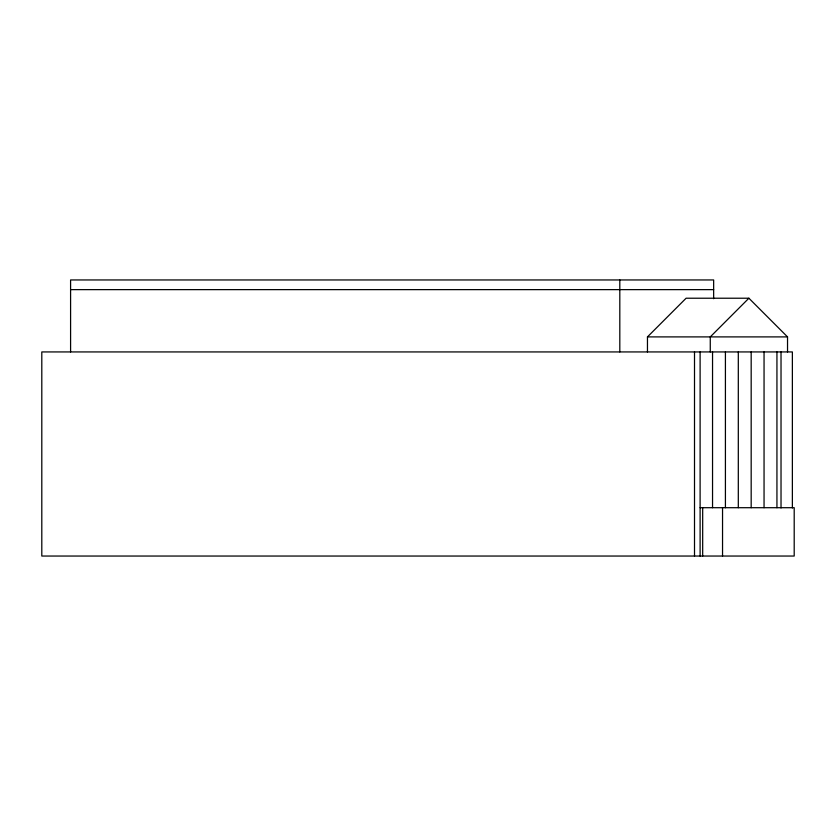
<?xml version="1.0" encoding="UTF-8"?>
<svg xmlns="http://www.w3.org/2000/svg" width="836" height="836" viewBox="0 0 836 836"><rect width="100%" height="100%" fill="white"/><g stroke="black" fill="none" stroke-linecap="round" stroke-linejoin="round"><path stroke-width="1.25" d="M647.461 351.935L647.461 336.898L686.095 298.222L748.899 298.222L787.533 336.898L787.533 351.935M748.899 298.222L710.266 336.898L710.266 351.935M70.59 289.632L713.651 289.632M647.461 336.898L787.533 336.898M700.108 507.703L794.2 507.703L794.2 556.044L41.8 556.044L41.8 351.935L792.371 351.935L792.371 507.943M781.023 351.935L781.023 507.943M776.937 351.935L776.937 507.703M764.052 351.935L764.052 507.703M751.177 351.935L751.177 507.703M738.303 351.935L738.303 507.703M725.418 351.935L725.418 507.703M722.544 507.703L722.544 556.044M713.651 298.713L713.651 279.955L70.59 279.955L70.59 351.935M712.544 351.935L712.544 507.703M702.679 507.703L702.679 556.044M700.108 351.935L700.108 556.044M694.507 351.935L694.507 556.044M619.81 279.955L619.81 351.935"/></g></svg>
